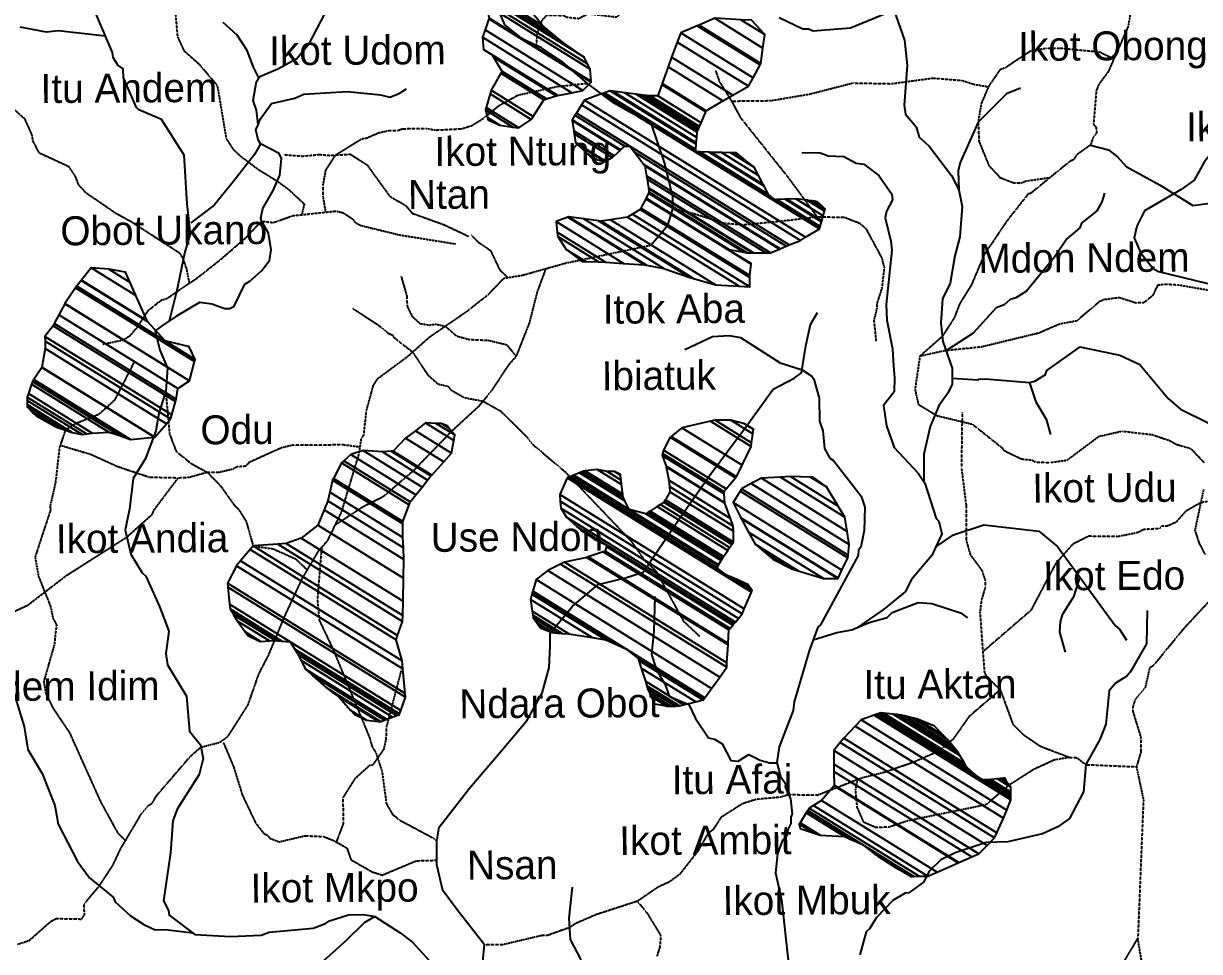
# Model space of a CAD drawing. Header units: metres. Extents: x 321186 to 621985, y 106829 to 204599.
# Drawn here: x 602871 to 611000, y 127558 to 133976 of the extents above; entities that cross this region are included whole.
import ezdxf
from ezdxf.enums import TextEntityAlignment as Align

# ---------------------------------------------------------------- set-up
doc = ezdxf.new("R2010")
doc.units = ezdxf.units.M
doc.header["$MEASUREMENT"] = 0
doc.linetypes.add('DASHED', pattern=[0.75, 0.5, -0.25])
for name, color, linetype in [('11', 7, 'CONTINUOUS'), ('15', 7, 'CONTINUOUS'), ('18', 7, 'CONTINUOUS')]:
    doc.layers.add(name, color=color, linetype=linetype)
doc.styles.get("Standard").update_dxf_attribs({"font": 'txt', "height": 0.2})

msp = doc.modelspace()

# ---------------------------------------------------------------- linework, layer by layer
at = {"layer": '15', "color": 1, "linetype": 'DASHED'}
for points in [[(608309.7, 134715.9), (608085, 134611.7), (608015.3, 134600.4), (607790.5, 134598.3), (607694.1, 134568.4), (607567.3, 134497.4), (607461.5, 134469.9), (607251.9, 134293), (607201, 134206.3), (607051.4, 134099.9), (606970.9, 134019.2), (606773.9, 134042.5), (606707.5, 134009.3), (606626.3, 134017.7), (606602.5, 134030.5), (606484.6, 134031), (606453.6, 133997.5), (606421.2, 133913.9), (606413.7, 133825.3)], [(610551.7, 134167.5), (610533.1, 134115.9), (610506.5, 133956.8), (610369.5, 133644.5), (610303.1, 133554.5), (610286, 133510.9), (610266.6, 133279.4), (610284.5, 133257.6), (610288, 133216.1), (610262.4, 133185.6), (610246.6, 133135.9), (610150.3, 133067.9), (610130.7, 133034.9), (610104.5, 133023.4), (609834.8, 132803.1), (609814.3, 132796), (609669.3, 132612.2), (609511.5, 132378.5), (609423.3, 132169.5), (609342.4, 132039.8), (609304.6, 131941.5), (609221.7, 131812.2), (609066.6, 131674.8)], [(603921.6, 134037.7), (603934.7, 133884.6), (603978.7, 133788.9), (604083.5, 133696), (604209.8, 133547.7), (604271.5, 133181.3), (604318, 133108.6), (604363, 133064.5), (604497.4, 132964.5), (604623.8, 132886.9), (604701.6, 132829.7), (604811.5, 132727.8), (604793.2, 132653.8)], [(610402.4, 133733.1), (610306.2, 133778.6), (610032.4, 133804.5), (609936.8, 133803.2), (609831.8, 133785.4), (609654.8, 133668.3), (609621.4, 133658.3), (609540.4, 133539.4), (609490.9, 133422.4), (609470, 133298.1), (609475.2, 133161.7), (609543, 132995.1), (609621.5, 132910.6), (609714.9, 132874.7), (609764.3, 132872.9), (609799.2, 132886.9), (609967, 132911.1)], [(607653.2, 133652.3), (607681.9, 133572.4), (607764.4, 133439.8), (607826.8, 133324.9), (608155, 132913.2), (608357.3, 132637.6)], [(604960.5, 132671.6), (604942.3, 132778.3), (604940.9, 132853.4), (604960.5, 132961.5), (605028.2, 133067.3), (605207.4, 133178.9), (605244.2, 133185.2), (605324.9, 133220.8), (605391.6, 133235.5), (605458.1, 133237), (605489.2, 133248.9), (605659.2, 133250), (605720.4, 133239.3), (605899.2, 133248.8), (605970.1, 133270.7), (606052.1, 133322.2), (606155, 133407.3), (606287, 133481), (606561.5, 133541.3), (606768.7, 133562.5)], [(607764.4, 133439.8), (608037.8, 133443.1), (608308.1, 133489.1), (608603.3, 133565.2), (608868.7, 133560), (609155.2, 133598.8), (609356.4, 133583), (609442.9, 133555.3), (609540.4, 133539.4)], [(604017.7, 132181.8), (603999.4, 132278.2), (603972.2, 132355.2), (603950.6, 132386.8), (603619.2, 132601.9), (603508, 132663.4), (603306.5, 132801.4), (603251.7, 132859.7), (603229.5, 132919.5), (603185.2, 132984.7), (602980.6, 133079.6), (602935.7, 133165.6), (602930.4, 133204.7), (602880.8, 133314.5), (602705.1, 133472.7)], [(604666.8, 133069.8), (604801.5, 133059.3), (604914.6, 133070.4), (604985.6, 133064.3), (605130.1, 133072.4), (605245, 132999.1), (605402.5, 132780.7), (605511.8, 132718.5), (605556.7, 132664.6), (605779.7, 132584), (605946.2, 132505.3)], [(603419, 131758.6), (603556.4, 131786.9), (603606.7, 131817.2), (603658.6, 131877.2), (603732.6, 131991.4), (603824.5, 132064.3), (603863, 132075.1), (604017.7, 132181.8), (604065.5, 132212.3), (604233.8, 132344.7), (604416.1, 132502.9), (604417.5, 132505.8), (604515.5, 132608.9), (604597.5, 132599.9), (604732.5, 132647.3), (605030.9, 132679.1), (605078, 132668.3), (605147.9, 132622.9), (605161, 132601.9), (605203.7, 132579.1), (605468.3, 132514.7), (605859.4, 132451.8)], [(608766, 131778.2), (608750.9, 131923.7), (608772.2, 132009.6), (608770.1, 132034.6), (608806.5, 132148.2), (608821.8, 132289), (608805.3, 132354.1), (608698.1, 132552.9), (608652.9, 132592.4), (608546, 132634.2), (608357.3, 132637.6), (608098.7, 132606.8), (607841.6, 132582.7), (607707.6, 132594.7), (607502.8, 132660.7), (607358.4, 132694.2)], [(605968.3, 132511.7), (606012.4, 132465.4), (606098.3, 132407.3), (606161.9, 132272.1), (606218.2, 132219.5)], [(602828.3, 127607.8), (602911.2, 127635), (603057.8, 127764.9), (603095.7, 127785.9), (603273.1, 127782.4), (603292.3, 127811.7), (603288.8, 127885.4), (603394.9, 128011.6), (603488.3, 128154.6), (603542.9, 128270.1), (603688.4, 128514.9), (603730.9, 128565.8), (603761.7, 128585.9), (603788.1, 128632.8), (604023.1, 128906.9), (604096.3, 128971.3), (604227.6, 129004.6), (604285.2, 129047.4), (604423.1, 129264.7), (604497.5, 129477.9), (604564.1, 129605.9), (604676.7, 129877.1), (604799, 130139.9), (604910.2, 130327.7), (604973.5, 130400.6), (605068.7, 130596.3), (605189.1, 130995.5), (605206.8, 131109.7), (605223, 131128.5), (605241.4, 131298.9), (605288.7, 131472.2), (605318.1, 131520), (605530.7, 131677.4), (605678.1, 131808.7), (605938.1, 131988), (606082.8, 132101.6), (606191.7, 132215.3), (606320.8, 132235.9), (606613.6, 132318.5), (607207.9, 132443.7)], [(606480.4, 132280.9), (606420.6, 132119.2), (606367.1, 131906.7), (606274.6, 131672.4), (606223.3, 131615.2), (606103.7, 131434), (606014.5, 131325.8), (605828.5, 131154.9), (605568.6, 130886), (605355.8, 130702.3), (605215.8, 130632), (605025.3, 130507)], [(605481, 132226.9), (605521.2, 132087.2), (605521.5, 132023.4), (605555, 131952.7), (605611.4, 131901.1), (605677.2, 131890.7), (605719.3, 131897.1), (605786, 131883.1), (605862.8, 131815.6), (605954.1, 131790.6), (606081.9, 131785.7), (606208.9, 131755.7), (606276.2, 131676.3)], [(611249.8, 132098.6), (610856.7, 132166.2), (610765.3, 132172.4), (610709.9, 132165.7), (610674.7, 132093), (610615.5, 132045.6), (610559.3, 132043), (610444.2, 132080), (610336.6, 132065.4), (610307.5, 132051.9), (610149.8, 131918.7), (610034, 131897.5), (609888.3, 131834.8), (609493.5, 131739.1), (609238.1, 131712.7), (609066.6, 131674.8)], [(605146.8, 132005.4), (605319.1, 131894), (605395, 131831.5), (605419.8, 131822.8), (605430.3, 131805.9), (605560.3, 131703.8), (605664.8, 131546.4), (605735.3, 131483.4), (605806, 131466.7), (605821.8, 131444.8), (605914.9, 131389.6), (606046.5, 131364.6), (606168.3, 131296.4), (606347.3, 131119.4), (606396.7, 131059.4), (606616.1, 130874.5), (607071.3, 130396), (607164.6, 130262.1), (607240.2, 130192.2), (607432.2, 129842.6), (607543.8, 129738.5)], [(603639.1, 131642.7), (603499.3, 131370.9), (603389.9, 131271.7), (603226.6, 131206.4), (603160.4, 131165.1), (603118.9, 131041.7), (603091.2, 130801.6), (603054.2, 130636.8), (603057.3, 130612), (602950.2, 130286.4), (602974.6, 130150.9), (603056.5, 129946.1), (603074.1, 129862.6), (603098.1, 129817.9), (603083.2, 129681.4), (603010.2, 129423.7), (603025.1, 129341.7), (603075.1, 129239.8), (603187.1, 129073.6), (603402.5, 128594.4), (603520.4, 128379.5), (603575.1, 128324.3)], [(609066.6, 131674.8), (609033, 131446.7), (609056.1, 131341.9), (609186.6, 131263.9), (609429.4, 131205.3), (609634.2, 131042.4), (609645.5, 131024.5), (609767.4, 130965.2), (609842.8, 130956.7), (609865.1, 130943.9), (609968, 130940.2), (610084, 130956.5), (610304.5, 131121.1), (610462.1, 131157.2), (610673.5, 131132.8), (610791.1, 131092.9), (610843, 131065.1), (610939.2, 131036.7), (611030.7, 130940.1)], [(603853, 131429.5), (603880.2, 131135.9), (603925.7, 131017), (604028.9, 130933.7), (604141.9, 130871.6), (604233.2, 130777.3), (604324.8, 130648.6), (604356.9, 130616.8), (604410.3, 130530.5), (604458, 130362.8), (604596.3, 130343.2), (604751.6, 130273.7), (604832.3, 130196.2)], [(609359.2, 131288.3), (609353.6, 130904.1), (609386.2, 130646.1), (609386.5, 130403.9), (609414.8, 130302.7), (609494, 130195.9), (609517.9, 130124.8), (609517.6, 130074.9), (609491.7, 129987.3), (609482, 129898.9), (609512.5, 129490.2), (609527.3, 129459.7), (609622.2, 129368.1), (609709.9, 129129.8), (609782.1, 129057.6), (609898.9, 128978.4), (610101.4, 128900.6), (610151, 128898.4), (610214.5, 128850.5), (610563.8, 128835.6)], [(605196.9, 131045.8), (605085.3, 131061.5), (604732.6, 131060), (604652.7, 131041.1), (604429, 130939.8), (604407.7, 130914.7), (604346.7, 130909.2), (604318.3, 130893.7), (604221.1, 130871.3), (604141.9, 130871.6), (604011.7, 130835.5), (603938.8, 130832.3), (603740.4, 130837), (603519.1, 130911.2), (603338.9, 130993.4), (603124.3, 131058)], [(602799.7, 129907.2), (602899.4, 129953.2), (603170.8, 130161.4), (603584.3, 130423.9), (603760.2, 130581.5), (603772.3, 130611.1), (603938.8, 130832.3)], [(611447, 130834.4), (611360.7, 130806.2), (611163.2, 130687.8), (611008.1, 130661.9), (610905.7, 130603.8), (610836.6, 130526.5), (610777.5, 130500.3), (610738.7, 130500.2), (610724.1, 130482.7), (610615.8, 130476.4), (610570.1, 130453.9), (610433.5, 130427.1), (610233.5, 130429.8), (610123.3, 130374.7), (610004.7, 130240.3), (609834.1, 129917.2), (609502, 129630.8)], [(611027.9, 130754.9), (610967.6, 130471.1), (610998.1, 130379.1), (611038.7, 130303.3)], [(604930.5, 130351), (604902, 129990.6), (604915.1, 129848), (605011.4, 129644.6), (605261.6, 129039.2), (605281.1, 128972.2), (605305, 128935.1), (605348.7, 128803.8), (605378.4, 128581.9), (605420.3, 128507.3), (605474.4, 128464.6), (605696.1, 128346.9), (605727, 128320.8)], [(611059.9, 129973.8), (610890, 129790.5), (610679.4, 129533.8), (610654.3, 129518.4), (610624.1, 129382), (610553.4, 129297.1), (610538.2, 129249.3), (610538.7, 129218.8), (610594.6, 129037.3), (610594.8, 128938.6), (610563.8, 128835.6), (610611.8, 128607.6), (610573.1, 127638.8), (610615.7, 127380.7), (610664.3, 127176.4), (610734.9, 127035.8), (610754.9, 127015.9), (610774.7, 126832), (610740.3, 126488.6), (610762.7, 126252), (610804.8, 126095.9), (610906.1, 125941.5), (611006, 125860.9)], [(605480, 129499.4), (605378.5, 129109.7), (605375.7, 129027), (605360.3, 128957), (605283.5, 128847.1), (605260.3, 128842.8), (605160.2, 128751.8), (605078.1, 128620.9), (605080.8, 128442.6), (605034.1, 128319.9)], [(609622.2, 129368.1), (609407.3, 129183.8), (609294.9, 129024.1), (609199.6, 128944.4), (609023, 128866.4), (608817.1, 128795.5), (608664.7, 128757.6), (608358.1, 128638), (608160.2, 128641.6), (608104.1, 128625.4), (607933.9, 128609.4), (607839.1, 128579.3), (607691.6, 128484.6), (607634.4, 128397.4), (607602, 128374.7), (607530.6, 128250.4), (607406.3, 128091.4), (607337.8, 128040.5), (607257.3, 128003.6), (607114.3, 127905.5), (606829.8, 127813), (606686.9, 127751.1), (606643.9, 127723), (606494, 127669.2), (606449.4, 127667.3), (606181.3, 127604.2), (606057.4, 127603.3)], [(604252.5, 129001.8), (604322, 128836.9), (604383.4, 128638.5), (604474.2, 128447.9), (604528.9, 128377.5), (604560.5, 128359.7), (604573.5, 128341.2), (604637.8, 128316.8), (604815.6, 128358.4), (604944.7, 128353.4), (605014.7, 128325.8), (605106.2, 128273.7), (605133.6, 128193.1), (605282.2, 128108), (605350.7, 128086.7), (605585.2, 128185.4), (605726.2, 128189.3)], [(610101.4, 128900.6), (609994.6, 128881.9), (609854.2, 128817.5), (609683.1, 128707.9), (609522.5, 128572.2), (608985.2, 128462.2), (608852.2, 128417.7), (608761.2, 128415.6), (608679.9, 128450.6), (608634.3, 128554.8), (608622.5, 128676.2), (608636, 128746.4)], [(607114.3, 127905.5), (607182, 127822.1), (607275, 127668.6), (607268.8, 127588.6), (607248.3, 127524.9)], [(610571.6, 127649.3), (610377.2, 127320.5)]]:
    msp.add_lwpolyline(points, dxfattribs=at)
at = {"layer": '15', "color": 1, "linetype": 'Continuous'}
for points in [[(607207.9, 132443.7), (607325.6, 132580.7), (607358.4, 132691.2), (607357.9, 132778.7), (607302, 133014.2), (607208.2, 133287.5), (607120.1, 133332.6), (607036.1, 133377.7), (606956.4, 133422.9), (606893.3, 133468.1), (606768.7, 133562.5), (606599, 133709.7), (606451.9, 133807.7), (606321.9, 133867.7), (606197.4, 133967.2), (606159.1, 134062.1)], [(606040.8, 127441.9), (606057.4, 127603.3), (605868.9, 127846), (605770, 127979.2), (605728, 128157.3), (605727, 128320.8), (605742.7, 128417.5), (605953.5, 128686.5), (606180.7, 128955.5), (606351.1, 129157.2), (606456.2, 129343.7), (606504.1, 129522.4), (606511.4, 129671.1), (606510.8, 129760.3), (606664.9, 129947.1), (606843.8, 130096.9), (607031.6, 130142.7), (607153.9, 130180.6), (607405, 130553.8), (607615.6, 130852.5), (607866.9, 131188.6), (608052, 131447.9), (608198.7, 131523.2), (608247.5, 131560.6), (608279, 131746.7), (608310.8, 131895.5), (608359.3, 131977.6)]]:
    msp.add_lwpolyline(points, dxfattribs=at)
at = {"layer": '18', "color": 143, "linetype": 'Continuous'}
for points in [[(603879.2, 131919.5), (603930.8, 132121.9), (603984.9, 132388.1), (604025.4, 132520.7), (604001.9, 132728.6), (603980.5, 133066.6), (603824.2, 133313.1), (603668, 133379.2), (603650.6, 133396.4), (603562.7, 133600.4), (603559.1, 133662), (603523.5, 133689.1), (603491.3, 133741.7), (603485.9, 133775), (603376.5, 134029.9), (603326.6, 134175.9), (603180.7, 134377.2), (603151.9, 134398.9), (602972.2, 134484.8), (602905.4, 134480), (602816.7, 134496.9), (602763.6, 134517.8), (602720.3, 134515.2)], [(603930.7, 131955.1), (604089.6, 132048.2), (604171.4, 132037.5), (604261.6, 132005.3), (604296.2, 132006), (604327, 132021), (604399.7, 132174.5), (604435.3, 132193.2), (604516.6, 132264.9), (604570.4, 132336.3), (604583.4, 132412), (604565.1, 132525.6), (604515.5, 132608.9), (604511.9, 132632.7), (604525.9, 132696.7), (604595.4, 132821.5), (604641.7, 132928.2), (604653, 133043.4), (604637.9, 133077.6), (604507.6, 133145), (604493.1, 133171.1), (604477.5, 133241.5), (604492.9, 133275), (604481.9, 133378.1), (604459.1, 133443.5), (604479.9, 133575), (604504.2, 133609.6), (604628.5, 133662.8), (604758.8, 133734.8), (604848.1, 133840.6), (604975.5, 134087.5)], [(608872.6, 134062.1), (608588.3, 133943.4), (608330.2, 133923.3), (608296.1, 133936.9), (608257, 133937.6), (608094, 134015.8)], [(608886.9, 134071.3), (608960.1, 133860.8), (608978, 133686.8), (608958.9, 133412.5), (608967.6, 133348.2), (609041.8, 133262.5), (609062.7, 133190.8), (609131.5, 133127.5), (609286.3, 132924.4), (609336.6, 132826.6), (609358.5, 132711.3), (609344, 132501.5), (609308, 132369.6), (609275.3, 132181), (609223.2, 132071.4), (609211.3, 131907.1), (609225.7, 131776.4), (609290.9, 131591.5), (609289.1, 131482.2), (609261.1, 131419.9), (609198.5, 131332.9), (609137.2, 131188), (609094.7, 130998.3), (609094.8, 130807.7)], [(604498.3, 133601.3), (604459.2, 133673.4), (604417.3, 133789.9), (604347.1, 133895.3), (604250.9, 133984.3)], [(603436.9, 133889.1), (603109, 133925.7), (603029.5, 133915.6), (602847.1, 133950.7)], [(604492.9, 133275), (604506.8, 133315.2), (604585.5, 133423.4), (604745.5, 133460.7), (604808.6, 133486.9), (605107.8, 133505.4), (605338.9, 133482), (605402.5, 133467.3), (605467.8, 133492.3), (605518.9, 133525.7)], [(609761.5, 133528.1), (609666.7, 133489), (609470.2, 133293.1), (609345.1, 133015.5), (609331.6, 132956.5), (609336.6, 132826.6)], [(611733.5, 132858.8), (611648.3, 132997.4), (611617.8, 133084.6), (611563.8, 133140.8), (611340.6, 133175.8), (611178, 133164.7), (611131.5, 133145.3), (611032.5, 133017.7), (610962.3, 132893.4), (610873.2, 132829.1), (610619.3, 132681.1), (610565.7, 132575.1), (610547.4, 132493.2), (610594.7, 132386.8), (610680, 132282.4), (610717, 132261), (611057, 132179.3)], [(604507.6, 133145), (604466.9, 133070.6), (604320.2, 132880.6), (604187.3, 132719.5), (604026, 132596.7)], [(608250.3, 133083.9), (608377, 133080.9), (608432.5, 133060.3), (608540.9, 133055.9), (608625.7, 133011.2), (608679.3, 133003.3), (608783.8, 132924.2), (608872.5, 132795.3), (608876.4, 132757.3), (608836.2, 132679.3), (608826, 132631.3), (608867, 132471), (608873.6, 132408), (608834.8, 132032.6), (608838, 131924.8), (608877.9, 131727.1)], [(610246.6, 133135.9), (610370.2, 133103.6), (610433.1, 133053.5), (610492.7, 132987.9), (610727.6, 132858.2), (610954.1, 132717.5), (611141.1, 132742.7), (611315.8, 132715.1), (611448.4, 132623.9), (611505.9, 132613.6), (611627.7, 132645.1), (611780, 132663.2)], [(610343.2, 132803.9), (610325.6, 132742.5), (610290.9, 132681.7), (610184.1, 132595), (610171.5, 132564.1), (610082.3, 132486.4), (609996.3, 132361.3), (609802.9, 132125.3), (609730.3, 132077.9), (609690.3, 132067.9), (609649.4, 132030), (609593, 132010.7), (609435.9, 131835.7), (609251.7, 131714.1)], [(603930.7, 131955.1), (603832.4, 131887.2), (603779.8, 131851.6), (603812.4, 131717.2), (603866, 131592.5), (603855, 131435.9), (603805.2, 131278.5), (603784.7, 131160.1), (603712.9, 130966.7), (603627.9, 130828.5), (603604.1, 130617.3), (603572.1, 130475.3), (603612.1, 130306.4), (603690.6, 130176.3), (603716.3, 130153), (603811.2, 129944.7), (603874.1, 129772.8), (603853.5, 129620), (603866.1, 129539.7), (603997.2, 129325), (604018.5, 129081.1), (604093.3, 128986.8), (604111.6, 128892.9), (604084.9, 128782.9), (603932, 128542.3), (603903.3, 128462), (603886.2, 128241.1), (603839, 127907.5), (603872, 127840.8), (603876.8, 127810.3), (604055.7, 127674.8), (604300.6, 127661.4), (604513.1, 127670), (604567.6, 127692.4), (604873, 127720), (604957.3, 127751.3), (604985.3, 127770.5), (605117.2, 127811.4), (605220.9, 127813), (605297.9, 127799.4), (605473.3, 127687.9), (605558.3, 127622.7), (605698, 127469.8)], [(607441.2, 131722.8), (607633.7, 131811.6), (607748.7, 131819.3), (607825.8, 131803.6), (608100.2, 131628.5), (608252.7, 131581.1), (608318.8, 131538), (608334.6, 131517.3), (608371.5, 131385.4), (608372.9, 131226.5), (608394.8, 131158.1), (608407.7, 131036.8), (608443.2, 130970.5), (608469.5, 130953.6), (608660, 130706.2), (608686, 130630.2), (608682.2, 130470.3), (608658.7, 130353.8), (608642.4, 130333.4), (608640.2, 130296.3), (608379.6, 129817.7), (608362.2, 129801.9), (608301.3, 129638), (608198.9, 129283.7), (608190.4, 129225), (608094.6, 128974.6), (608076.9, 128865.6), (608104.3, 128769), (608137.4, 128721), (608136.6, 128698), (608171.6, 128614.2), (608184, 128509.2), (608174.6, 128487.4), (608175.6, 128443.3), (608155.1, 128402.3), (608145.1, 128354), (608116.3, 128328.8), (608081.8, 128233), (608069.4, 128101.5), (608109.2, 127915.7), (608158, 127476.8)], [(608877.9, 131727.1), (608883.6, 131609.3), (608891.1, 131526), (608888.2, 131429.9), (608814.8, 131333.2), (608837, 131193.4), (608888.2, 131043.4), (609054.3, 130867.1), (609101.3, 130798.2), (609179.5, 130551.9), (609197.5, 130533.6), (609217.5, 130446.1), (609148.6, 130296.6), (609008.1, 130129.8), (608964.1, 130045.1), (608815.1, 129922.7), (608636.2, 129800)], [(610172.7, 131740.6), (609942.6, 131576.6), (609929.7, 131543.2), (609858.6, 131500.5), (609824, 131491.1), (609520.8, 131517.3), (609471.6, 131514.8), (609467.3, 131510.5), (609289.8, 131521.6)], [(610172.7, 131740.6), (610448.4, 131682.6), (610586.7, 131617.5), (610782.2, 131383.5), (610867.7, 131309), (611058.8, 131213.4)], [(609824, 131491.1), (609867.9, 131359.8), (609939.8, 131240.3), (609968.7, 131134.8)], [(609176.3, 130356.7), (609298.5, 130440.9), (609509.8, 130508.4), (609889.6, 130465.2), (610017.5, 130359.7), (610416.8, 129811.6), (610445.9, 129787.5), (610494.5, 129710.6)], [(610171.6, 130148.2), (610129, 130010.8), (610051.3, 129886.4), (610035.5, 129838.5), (610031.3, 129767.6), (610071.3, 129627.8)], [(607234, 130013.4), (607228.4, 129773.1), (607210.5, 129612), (607246.3, 129506.8), (607307.3, 129398.4), (607333.3, 129324.5), (607469.3, 129265.2), (607514.9, 129169.8), (607605.6, 129036.6), (607647.3, 129026.8), (607699.5, 128995.2), (607759.4, 128878.1), (607809.6, 128873.7), (607883.3, 128921.5), (607962.4, 128880.7), (608028.3, 128863.7), (608077.7, 128862.9)], [(608329.7, 129714.4), (608491.7, 129763.4), (608596.2, 129783.2), (608716, 129833.5), (608840.4, 129867.4), (608875.2, 129903.7), (609056, 129971.8), (609148.8, 129965.4), (609348, 129899.2), (609397, 129865.2)], [(610637.7, 129915.5), (610633.7, 129685.9), (610520.3, 129489), (610496.3, 129463.2), (610420.1, 129413.9), (610374.9, 129361.4), (610353, 129130.6), (610311.5, 129024.5), (610214.5, 128850.5), (610196.8, 128663.2), (610102.2, 128477.3), (610019.8, 128419.6), (609914.3, 128372.8), (609674, 128317.3), (609524.8, 128310.7), (609311.7, 128239.9), (609212.3, 128193.1), (609132.5, 128117), (609092.7, 128036.9), (608989.6, 127963.5), (608964, 127960.9), (608878.9, 127910.3), (608767.1, 127792.7), (608718.8, 127714.6), (608695.8, 127693.7), (608652.3, 127534.4)], [(602813.2, 129316.5), (602875.3, 129114.9), (602899.9, 128955.6), (603000.1, 128790.2), (603086.3, 128567.6), (603111.1, 128439.4), (603244.7, 128179.4), (603326.7, 128068.3), (603489.1, 127933.3), (603504.3, 127901.4), (603610.1, 127804.7), (603702.2, 127744.2), (603779.8, 127707.4), (603851.3, 127709), (604039.2, 127687.3)], [(606663, 128003.4), (606639.8, 127787.6), (606649.1, 127640.2), (606718, 127509.5), (606751.4, 127393.2), (606768.2, 127255), (606804, 127213.7), (606890.5, 127152.8), (606951.3, 127079.1), (606967.6, 126879.3), (607034.2, 126685.6), (607142.2, 126479.5), (607177.1, 126441.8), (607204.3, 126319.9), (607184, 126278), (607177, 126127.3)], [(605297.9, 127799.4), (605224.5, 127757.2), (605096.4, 127628.5), (604919, 127470.3)]]:
    msp.add_lwpolyline(points, dxfattribs=at)

# ---------------------------------------------------------------- texts
at = {"layer": '11', "color": 7, "linetype": 'Continuous'}
for s, height, rotation, p in [('Ikot Udom', 200.34, 0.36298, (605178.6, 133795.5)), ('Ikot Obong Obio Eno', 200.347, 0.36298, (610997.2, 133800.9)), ('Itu Andem', 200.33, 0.36282, (603598.8, 133534)), ('Ikot Edok', 200.35, 0.36265, (611465.2, 133269.4)), ('Ikot Ntung', 200.34, 0.36252, (606322, 133069.3)), ('Ntan', 200.34, 0.36235, (605811.1, 132793.6)), ('Obot Ukano', 200.33, 0.3622, (603840, 132550.6)), ('Mdon Ndem', 200.35, 0.36207, (610201, 132360.3)), ('Itok Aba', 200.34, 0.36186, (607366, 132007.1)), ('Ibiatuk', 200.34, 0.36157, (607261.7, 131546.1)), ('Odu', 200.33, 0.36133, (604346.6, 131170.9)), ('Ikot Udu', 200.35, 0.36108, (610342.6, 130769.7)), ('Ikot Andia', 200.33, 0.36086, (603690, 130420.5)), ('Use Ndon', 200.34, 0.36086, (606281.2, 130429.8)), ('Ikot Edo', 200.35, 0.36069, (610409.2, 130162.4)), ('Edem Idim', 200.33, 0.36022, (603170.7, 129397.8)), ('Itu Aktan', 200.34, 0.36022, (609205.7, 129410.9)), ('Ndara Obot', 200.34, 0.36014, (606575.6, 129279.1)), ('Itu Afai', 200.34, 0.35981, (607768.3, 128752.2)), ('Ikot Ambit', 200.34, 0.35954, (607584.3, 128331.9)), ('Nsan', 200.34, 0.35944, (606248.8, 128155.9)), ('Ikot Mkpo', 200.34, 0.35932, (605021, 127975.1)), ('Ikot Mbuk', 200.34, 0.35928, (608283.7, 127917.2))]:
    msp.add_text(s, height=height, rotation=rotation, dxfattribs=at).set_placement(p, align=Align.MIDDLE)

# ---------------------------------------------------------------- meshes
at = {"layer": '11', "color": 253, "linetype": 'Continuous'}
mesh = msp.add_polyface(dxfattribs=at)
corners = [(606081.2, 133310.2), (606162.1, 133274), (606076.9, 133326.9), (606254, 133260.1), (606063.5, 133378.2), (606294.7, 133253.9), (606068.2, 133394.4), (606380.8, 133312.1), (606095.5, 133488.9), (606394.5, 133333.9), (606103, 133514.6), (606466.3, 133448.8), (606169.6, 133632.8), (606485.6, 133454.8), (606177, 133646.1), (606552.6, 133475.6), (606119.9, 133743.9), (606561.7, 133477.4), (606113, 133755.7), (606564.2, 133477.9), (606049.3, 133797.2), (606661, 133497.8), (606043, 133881), (606736.7, 133513.4), (606060.8, 133932.5), (606794, 133571.4), (606087.3, 134009.5), (606793.7, 133574.9), (606088.3, 134012.2), (606787.6, 133660.4), (606065.7, 134108), (606769.8, 133696.9), (606058.7, 134137.8), (606746.8, 133744), (606020, 134194.6), (606596.3, 133847.8), (606007.5, 134212.9), (606542.8, 133891.9), (605994.7, 134231.7), (606457.3, 133962.2), (605991.6, 134251), (606335.4, 134113.3), (605977.8, 134335), (606314, 134165.4), (605970.7, 134378.2), (606256.3, 134305.5), (605970.1, 134483), (606230.1, 134369.4), (605993.8, 134515.8), (606214.5, 134422.9), (606015.8, 134546.1), (606027.1, 134582.9), (606199, 134476.3), (606027.1, 134582.9), (606088.2, 134590.2), (606182.9, 134531.5), (606119.2, 134593.9)]
mesh.append_faces([[corners[k] for k in face] for face in [(0, 0, 1, 2), (2, 1, 3, 4), (4, 3, 5, 6), (6, 5, 7, 8), (8, 7, 9, 10), (10, 9, 11, 12), (12, 11, 13, 14), (14, 13, 15, 16), (16, 15, 17, 18), (18, 17, 19, 20), (20, 19, 21, 22), (22, 21, 23, 24), (24, 23, 25, 26), (26, 25, 27, 28), (28, 27, 29, 30), (30, 29, 31, 32), (32, 31, 33, 34), (34, 33, 35, 36), (36, 35, 37, 38), (38, 37, 39, 40), (40, 39, 41, 42), (42, 41, 43, 44), (44, 43, 45, 46), (46, 45, 47, 48), (48, 47, 49, 50), (50, 49, 52, 53), (51, 52, 55, 54), (54, 55, 56, 56)]], dxfattribs={"vtx0": -1, "vtx2": -1, "color": 253})
mesh = msp.add_polyface(dxfattribs=at)
corners = [(606731.9, 132330.3), (606757, 132329.6), (606621.9, 132413.4), (606845.6, 132327.3), (606563.7, 132502.1), (606893.2, 132326.1), (606560.1, 132532.6), (607018.7, 132317.1), (606551.5, 132606.8), (607164.1, 132306.8), (606632.1, 132636.7), (606637.7, 132638.8), (607177.2, 132304.3), (606637.7, 132638.8), (606743.2, 132624.7), (607296.8, 132281.5), (606844.4, 132611.2), (607475.8, 132219.7), (606862.6, 132608.8), (607502.4, 132212.1), (606928.7, 132618.6), (607654.7, 132168.5), (607046.8, 132636.1), (607816.8, 132158.7), (607080.4, 132656.8), (607891, 132154.2), (607132.9, 132689.1), (607890.6, 132219.3), (607138.2, 132699.3), (607890.5, 132232.8), (607171.6, 132763.8), (607733.8, 132415.2), (607900.8, 132311.6), (607173.7, 132767.9), (607746.4, 132412.9), (607901.5, 132316.7), (607191.4, 132802), (606802.2, 133043.2), (607849.2, 132394.1), (607195.3, 132809.6), (606828.4, 133037), (606771.1, 133072.6), (607872.2, 132389.9), (607195.5, 132810), (606829.7, 133036.7), (606769.5, 133074), (607873, 132389.9), (607191.4, 132835.2), (606888.8, 133022.8), (606699.2, 133140.3), (607909.3, 132390.1), (607190.6, 132839.8), (606892.5, 133024.7), (606686.3, 133152.5), (607915.9, 132390.1), (607180.7, 132900.4), (606940.5, 133049.3), (606677.1, 133212.6), (608002.8, 132390.7), (607177.2, 132921.8), (606953, 133060.8), (606673.9, 133233.9), (608033.5, 132390.9), (607165.5, 132993.1), (606994.6, 133099.1), (606663, 133304.7), (608095.6, 132416.4), (607159.1, 133001.5), (606997.4, 133101.7), (606662.3, 133309.5), (608099.9, 132418.2), (607093, 133087.2), (607026.4, 133128.5), (606682.4, 133341.7), (608143.2, 132436), (607061, 133128.7), (606692.2, 133357.3), (608164.2, 132444.7), (606727.6, 133414), (608240.4, 132476), (606747.8, 133446.3), (608277.1, 132498.1), (606866.8, 133489), (608372.4, 132555.4), (606870.3, 133490.2), (607516.4, 133089.6), (608373.3, 132558.4), (606879.3, 133493.5), (607517, 133098.1), (607531.6, 133089), (608065.8, 132757.8), (608375.4, 132565.8), (606887.1, 133496.3), (607517.6, 133105.4), (607544.9, 133088.5), (608019.5, 132794.2), (608077.4, 132758.3), (608377.3, 132572.3), (606926, 133510.3), (607520.4, 133141.7), (607610.8, 133085.7), (607989.6, 132850.8), (608134.9, 132760.8), (608386.7, 132604.7), (606943.7, 133508), (607521.1, 133150.1), (607625.9, 133085.1), (607982.8, 132863.8), (608148, 132761.3), (608388.8, 132612.1), (607026.6, 133497.6), (607524.1, 133189.1), (607694.5, 133083.5), (607950.7, 132924.6), (608209.8, 132764), (608398.8, 132646.8), (607104.8, 133487.7), (607527, 133225.9), (607759.3, 133081.9), (607920.4, 132982), (608289.2, 132753.4), (608408.3, 132679.5), (607105, 133487.7), (607527.1, 133226), (607759.5, 133081.9), (607920.3, 132982.2), (608289.4, 132753.3), (608408.3, 132679.6), (607134.4, 133484), (607531.9, 133237.5), (607783.8, 133081.3), (607844.9, 133043.4), (608319.2, 132749.4), (608411.9, 132691.9), (607152.4, 133481.7), (607534.9, 133244.5), (607798.7, 133081), (608337.5, 132746.9), (608388.4, 132715.4), (607174.3, 133478.9), (607538.6, 133253.1), (608359.7, 132744), (607202.8, 133475.3), (607543.3, 133264.2), (607254.7, 133475.7), (607554.2, 133290), (607283, 133554.4), (607586.6, 133366.2), (607285.5, 133561.5), (607589.5, 133373), (607326.6, 133676), (607704.3, 133441.8), (607350.9, 133743.5), (607773.9, 133481.2), (607389.6, 133847.9), (607882.2, 133542.5), (607413.2, 133911.5), (607913.9, 133601.1), (607528.1, 133959.4), (607962.2, 133690.2), (607540.7, 133964.9), (607967.6, 133700.2), (607648.8, 134012.5), (607982.2, 133805.8), (607829, 134002.5), (607995.2, 133899.5), (607902.4, 133998.4)]
mesh.append_faces([[corners[k] for k in face] for face in [(0, 0, 1, 2), (2, 1, 3, 4), (4, 3, 5, 6), (6, 5, 7, 8), (8, 7, 9, 10), (10, 9, 12, 13), (11, 12, 15, 14), (14, 15, 17, 16), (16, 17, 19, 18), (18, 19, 21, 20), (20, 21, 23, 22), (22, 23, 25, 24), (24, 25, 27, 26), (26, 27, 29, 28), (28, 29, 32, 30), (30, 31, 34, 33), (31, 32, 35, 35), (33, 34, 38, 36), (37, 37, 40, 41), (36, 38, 42, 39), (41, 40, 44, 45), (39, 42, 46, 43), (45, 44, 48, 49), (43, 46, 50, 47), (49, 48, 52, 53), (47, 50, 54, 51), (53, 52, 56, 57), (51, 54, 58, 55), (57, 56, 60, 61), (55, 58, 62, 59), (61, 60, 64, 65), (59, 62, 66, 63), (65, 64, 68, 69), (63, 66, 70, 67), (69, 68, 72, 73), (67, 70, 74, 71), (73, 72, 75, 76), (71, 74, 77, 75), (76, 77, 79, 78), (78, 79, 81, 80), (80, 81, 83, 82), (82, 83, 86, 84), (84, 85, 88, 87), (85, 86, 91, 89), (87, 88, 93, 92), (89, 90, 95, 94), (90, 91, 97, 96), (92, 93, 99, 98), (94, 95, 101, 100), (96, 97, 103, 102), (98, 99, 105, 104), (100, 101, 107, 106), (102, 103, 109, 108), (104, 105, 111, 110), (106, 107, 113, 112), (108, 109, 115, 114), (110, 111, 117, 116), (112, 113, 119, 118), (114, 115, 121, 120), (116, 117, 123, 122), (118, 119, 125, 124), (120, 121, 127, 126), (122, 123, 129, 128), (124, 125, 131, 130), (126, 127, 133, 132), (128, 129, 135, 134), (130, 131, 136, 136), (132, 133, 138, 137), (134, 135, 140, 139), (137, 138, 141, 141), (139, 140, 143, 142), (142, 143, 145, 144), (144, 145, 147, 146), (146, 147, 149, 148), (148, 149, 151, 150), (150, 151, 153, 152), (152, 153, 155, 154), (154, 155, 157, 156), (156, 157, 159, 158), (158, 159, 161, 160), (160, 161, 163, 162), (162, 163, 165, 164), (164, 165, 166, 166)]], dxfattribs={"vtx0": -1, "vtx2": -1, "color": 253})
mesh = msp.add_polyface(dxfattribs=at)
corners = [(602958.9, 131262), (603097.7, 131184.3), (602935.8, 131284.7), (603147.7, 131167.9), (602895.2, 131324.4), (603207.4, 131148.3), (602895.1, 131341.9), (603276.6, 131133), (602894.9, 131369.7), (603305.9, 131137.6), (602894.8, 131392.5), (603345.7, 131143.9), (602903.9, 131417.9), (603460.9, 131149.9), (602926.6, 131481.2), (603530.1, 131129.4), (602933.2, 131499.5), (603547.2, 131122.8), (602934.4, 131502.8), (603611, 131098.5), (602941.5, 131513.5), (603775.4, 131115), (602997.2, 131597.5), (603778, 131115.2), (602997.4, 131599.2), (603858.2, 131208.6), (603019.4, 131728.6), (603886.6, 131241.6), (603019.1, 131779.5), (603894.7, 131269.4), (603018.8, 131812.4), (603921.4, 131362), (603076, 131886.1), (603926.1, 131378.1), (603083.5, 131900.5), (603937.1, 131451.5), (603115.2, 131961.1), (604017.3, 131504.3), (603155.7, 132038.6), (604017.5, 131504.4), (603155.8, 132038.7), (604053.4, 131638.4), (603229.9, 132149), (604056.9, 131651.3), (603237.9, 132159.1), (604056.5, 131652.1), (603238.2, 132159.5), (603848.7, 131781), (604017.9, 131735.9), (603270, 132199.6), (603726.8, 131916.4), (604008, 131742.1), (604016, 131740.1), (603271.6, 132201.7), (603725, 131920.6), (604016, 131740.1), (603338.5, 132285.9), (603647.1, 132094.6), (603459.5, 132276.2), (603606.6, 132185), (603574.9, 132256)]
mesh.append_faces([[corners[k] for k in face] for face in [(0, 0, 1, 2), (2, 1, 3, 4), (4, 3, 5, 6), (6, 5, 7, 8), (8, 7, 9, 10), (10, 9, 11, 12), (12, 11, 13, 14), (14, 13, 15, 16), (16, 15, 17, 18), (18, 17, 19, 20), (20, 19, 21, 22), (22, 21, 23, 24), (24, 23, 25, 26), (26, 25, 27, 28), (28, 27, 29, 30), (30, 29, 31, 32), (32, 31, 33, 34), (34, 33, 35, 36), (36, 35, 37, 38), (38, 37, 39, 40), (40, 39, 41, 42), (42, 41, 43, 44), (44, 43, 45, 46), (46, 47, 50, 49), (47, 45, 48, 51), (49, 50, 54, 53), (51, 48, 55, 52), (53, 54, 57, 56), (56, 57, 59, 58), (58, 59, 60, 60)]], dxfattribs={"vtx0": -1, "vtx2": -1, "color": 253})
mesh = msp.add_polyface(dxfattribs=at)
corners = [(605155.4, 129198.9), (605242.1, 129157.5), (605132, 129225.8), (605325.4, 129148.6), (605051, 129318.7), (605334.3, 129147.6), (605004, 129352.5), (605338.3, 129149.1), (604964.2, 129381.1), (605364.9, 129158.7), (604870.2, 129465.4), (604420.3, 129744.4), (605377.5, 129163.3), (604825.7, 129505.4), (604507, 129703), (604404.9, 129766.3), (605379.3, 129163.9), (604819.3, 129511.1), (604509.6, 129703.1), (604402.7, 129769.5), (605421.7, 129179.3), (604788.4, 129572), (604571.2, 129706.6), (604350.6, 129843.5), (605448.9, 129189.2), (604768.6, 129610.9), (604610.7, 129708.9), (604323.2, 129887.1), (605459.4, 129193), (604761, 129626), (604630.3, 129707), (604312.6, 129904), (605466.6, 129195.6), (604753.5, 129637.7), (604643.8, 129705.7), (604305.3, 129915.6), (605468.7, 129201.2), (604746.2, 129649.2), (604657, 129704.5), (604298.2, 129926.9), (605477.9, 129225.7), (604714.4, 129699.1), (604294.8, 129959.2), (605511.9, 129316.4), (604282.5, 130078.6), (605509.3, 129342.6), (604279.8, 130105), (605492.7, 129512.7), (604342.4, 130225.8), (605487.3, 129567.7), (604371, 130259.8), (605446, 129714.1), (604438, 130339.1), (605456.6, 129743.7), (604458, 130362.8), (605491.3, 129840.2), (604627.8, 130375.5), (605492.1, 129880.8), (604687.1, 130379.9), (605494.2, 129981), (604790.6, 130417.3), (605497.5, 130139.8), (604905.2, 130507), (605500.1, 130269.8), (604947.8, 130612.2), (605496.5, 130350.7), (604973.3, 130675.1), (605493.4, 130421.7), (604987.6, 130735.3), (605492.8, 130515.5), (605007, 130816.8), (605492.7, 130531.7), (605013.3, 130828.9), (605536.3, 130648.3), (605069.6, 130937.7), (605543.7, 130668.2), (605085.5, 130952.3), (605582.5, 130716.8), (605132.6, 130995.7), (605625.3, 130770.4), (605218.8, 131022.4), (605664, 130819), (605351.4, 131012.8), (605686.6, 130847.2), (605412.2, 131017.4), (605692.3, 130853.5), (605426.3, 131018.5), (605775.1, 130945), (605512.1, 131108.1), (605829.6, 131005.3), (605579.9, 131160.1), (605845.1, 131092.6), (605649.7, 131213.7), (605851.9, 131131.2), (605723.7, 131210.7), (605816.3, 131173.8), (605759.2, 131209.2), (605799.7, 131193.7), (605799.7, 131193.7)]
mesh.append_faces([[corners[k] for k in face] for face in [(0, 0, 1, 2), (2, 1, 3, 4), (4, 3, 5, 6), (6, 5, 7, 8), (8, 7, 9, 10), (11, 11, 14, 15), (10, 9, 12, 13), (15, 14, 18, 19), (13, 12, 16, 17), (19, 18, 22, 23), (17, 16, 20, 21), (23, 22, 26, 27), (21, 20, 24, 25), (27, 26, 30, 31), (25, 24, 28, 29), (31, 30, 34, 35), (29, 28, 32, 33), (35, 34, 38, 39), (33, 32, 36, 37), (39, 38, 41, 42), (37, 36, 40, 41), (42, 40, 43, 44), (44, 43, 45, 46), (46, 45, 47, 48), (48, 47, 49, 50), (50, 49, 51, 52), (52, 51, 53, 54), (54, 53, 55, 56), (56, 55, 57, 58), (58, 57, 59, 60), (60, 59, 61, 62), (62, 61, 63, 64), (64, 63, 65, 66), (66, 65, 67, 68), (68, 67, 69, 70), (70, 69, 71, 72), (72, 71, 73, 74), (74, 73, 75, 76), (76, 75, 77, 78), (78, 77, 79, 80), (80, 79, 81, 82), (82, 81, 83, 84), (84, 83, 85, 86), (86, 85, 87, 88), (88, 87, 89, 90), (90, 89, 91, 92), (92, 91, 93, 94), (94, 93, 95, 96), (96, 95, 98, 97)]], dxfattribs={"vtx0": -1, "vtx2": -1, "color": 253})
mesh = msp.add_polyface(dxfattribs=at)
corners = [(607231.8, 129270.7), (606444.9, 129794.9), (607209.3, 129321), (607313.5, 129256.3), (606442.2, 129798.7), (606453.9, 129791.4), (607207.9, 129323.9), (607318.3, 129255.5), (606420.2, 129829.4), (606525.8, 129763.9), (607197.4, 129347.5), (607345.5, 129255.7), (606394.4, 129865.3), (606563, 129760.8), (607185, 129375.2), (607377.4, 129255.9), (606392.6, 129867.9), (606565.7, 129760.6), (607184.5, 129376.9), (607379.7, 129255.9), (606390.1, 129885.1), (606595, 129758.1), (607178.5, 129396.3), (607404.7, 129256), (606386.2, 129912.2), (606641.1, 129754.2), (607169, 129426.8), (607432.8, 129263.3), (606374.5, 129993.5), (606801.7, 129728.7), (607140.7, 129518.5), (607517.2, 129285), (606385.1, 130029.9), (606894.8, 129713.9), (607124.2, 129571.6), (607566.2, 129297.6), (606386.2, 130033.9), (606921.9, 129701.7), (607122.4, 129577.4), (607571.5, 129299), (606387.6, 130038.6), (606954.2, 129687.3), (607120.3, 129584.3), (607574.2, 129302.9), (606390.9, 130050.2), (607033.5, 129651.9), (607581, 129312.4), (606414, 130129.9), (607627.2, 129377.8), (606494.3, 130193.3), (607682.8, 129456.4), (606582, 130237.9), (607731.4, 129525.3), (606609.1, 130251.7), (607733.3, 129554.7), (606764.5, 130284.1), (607741.3, 129678.4), (606774.6, 130287.5), (607741.9, 129687.8), (606876.4, 130321.9), (607747.1, 129782.1), (606891, 130326.8), (607754.7, 129791.3), (606815.5, 130410.1), (606899.4, 130358.2), (607774.7, 129815.5), (606723, 130472.4), (606849.8, 130393.8), (606900.5, 130362.4), (607777.3, 129818.7), (606696, 130496.6), (606902.2, 130368.8), (607781.4, 129823.6), (606624.5, 130560.9), (607792.3, 129836.8), (606583.7, 130623.5), (607812.7, 129861.5), (606580.4, 130672.7), (607838.6, 129892.7), (606577.4, 130717.7), (607852.9, 129926.9), (606628.5, 130833.3), (607901.8, 130043.9), (606638.9, 130837.7), (607905.4, 130052.4), (607733.2, 130159.2), (606642.7, 130839.2), (607906.7, 130055.5), (607753.5, 130150.5), (607702.8, 130181.9), (606647.5, 130841.2), (607900.5, 130064.3), (607779.7, 130139.3), (607663.7, 130211.2), (606665.5, 130848.7), (607877.6, 130097.3), (607671.7, 130224.9), (607056.2, 130616), (606674.7, 130852.5), (607675.7, 130231.9), (607171.6, 130585.3), (607027.5, 130674.6), (606714.1, 130869), (607693.1, 130262), (607185.5, 130594), (607015.4, 130699.5), (606730.8, 130875.9), (607700.5, 130274.8), (607196, 130600.6), (607013.7, 130713.6), (606743.4, 130881.2), (607706, 130284.4), (607202.2, 130604.5), (607012.8, 130721.9), (606753.8, 130882.4), (607709.3, 130290), (607250.6, 130634.9), (607005.2, 130787.1), (606835.5, 130892.2), (607738.4, 130332.5), (607272.7, 130648.8), (607001.7, 130816.9), (606904.8, 130877), (607751.7, 130351.9), (607297.9, 130664.6), (606997.8, 130850.7), (606954.9, 130877.3), (607766.8, 130373.9), (607298.3, 130665.4), (606997.6, 130851.9), (606956.6, 130877.3), (607767.3, 130374.7), (607300.1, 130668.7), (606997.1, 130856.6), (607769.4, 130377.7), (607307.2, 130681.8), (607777.8, 130390), (607337.7, 130738.2), (607777.3, 130465.7), (607334.9, 130774.2), (607777.1, 130500), (607331.5, 130816.8), (607758.2, 130552.2), (607313.6, 130911), (607719.5, 130659.4), (607312.6, 130913.7), (607718.5, 130662.1), (607284.3, 130989.4), (607713.6, 130723.2), (607288.6, 131003.3), (607712.2, 130740.6), (607295.6, 131026.1), (607727.5, 130758.4), (607341.1, 131115.5), (607793.3, 130835.1), (607347.2, 131120.2), (607798, 130840.7), (607421.4, 131178.8), (607837.2, 130921.1), (607619.3, 131225.2), (607900.4, 131050.9), (607651.5, 131232.7), (607903.9, 131076.2), (607761, 131233.4), (607912.5, 131139.4), (607853.3, 131207.8), (607916.5, 131168.6), (607853.3, 131207.8), (607916.9, 131171.5)]
mesh.append_faces([[corners[k] for k in face] for face in [(0, 0, 3, 2), (1, 1, 5, 4), (2, 3, 7, 6), (4, 5, 9, 8), (6, 7, 11, 10), (8, 9, 13, 12), (10, 11, 15, 14), (12, 13, 17, 16), (14, 15, 19, 18), (16, 17, 21, 20), (18, 19, 23, 22), (20, 21, 25, 24), (22, 23, 27, 26), (24, 25, 29, 28), (26, 27, 31, 30), (28, 29, 33, 32), (30, 31, 35, 34), (32, 33, 37, 36), (34, 35, 39, 38), (36, 37, 41, 40), (38, 39, 43, 42), (40, 41, 45, 44), (42, 43, 46, 45), (44, 46, 48, 47), (47, 48, 50, 49), (49, 50, 52, 51), (51, 52, 54, 53), (53, 54, 56, 55), (55, 56, 58, 57), (57, 58, 60, 59), (59, 60, 62, 61), (61, 62, 65, 64), (63, 63, 67, 66), (64, 65, 69, 68), (66, 67, 71, 70), (68, 69, 72, 71), (70, 72, 74, 73), (73, 74, 76, 75), (75, 76, 78, 77), (77, 78, 80, 79), (79, 80, 82, 81), (81, 82, 84, 83), (83, 85, 89, 86), (85, 84, 87, 88), (86, 89, 93, 90), (88, 87, 91, 92), (90, 93, 96, 94), (92, 91, 95, 95), (94, 96, 99, 98), (98, 97, 101, 102), (97, 99, 103, 100), (102, 101, 105, 106), (100, 103, 107, 104), (106, 105, 109, 110), (104, 107, 111, 108), (110, 109, 113, 114), (108, 111, 115, 112), (114, 113, 117, 118), (112, 115, 119, 116), (118, 117, 121, 122), (116, 119, 123, 120), (122, 121, 125, 126), (120, 123, 127, 124), (126, 125, 129, 130), (124, 127, 131, 128), (130, 129, 133, 133), (128, 131, 134, 132), (132, 134, 136, 135), (135, 136, 138, 137), (137, 138, 140, 139), (139, 140, 142, 141), (141, 142, 144, 143), (143, 144, 146, 145), (145, 146, 148, 147), (147, 148, 150, 149), (149, 150, 152, 151), (151, 152, 154, 153), (153, 154, 156, 155), (155, 156, 158, 157), (157, 158, 160, 159), (159, 160, 162, 161), (161, 162, 164, 163), (163, 164, 166, 165), (167, 166, 168, 168)]], dxfattribs={"vtx0": -1, "vtx2": -1, "color": 253})
mesh = msp.add_polyface(dxfattribs=at)
corners = [(608049.3, 130271.2), (608182.3, 130203.9), (607984.9, 130326.3), (608224.8, 130191), (607927.7, 130375.2), (608401.6, 130137.2), (607882.1, 130459.3), (608499.6, 130137.8), (607832, 130551.8), (608501.1, 130141), (607828.6, 130558), (608527.7, 130196.4), (607776.1, 130662.4), (608567.8, 130279.7), (607823.5, 130741.2), (608570.2, 130300.1), (607833.1, 130757.1), (608578.8, 130374.1), (607901.6, 130794), (608564.6, 130463.2), (607970.9, 130831.3), (608548.8, 130562.5), (608102.8, 130839), (608502, 130638.8), (608172.5, 130843), (608420.7, 130771.3), (608311, 130839.3), (608420.7, 130771.3), (608328.1, 130838.8)]
mesh.append_faces([[corners[k] for k in face] for face in [(0, 0, 1, 2), (2, 1, 3, 4), (4, 3, 5, 6), (6, 5, 7, 8), (8, 7, 9, 10), (10, 9, 11, 12), (12, 11, 13, 14), (14, 13, 15, 16), (16, 15, 17, 18), (18, 17, 19, 20), (20, 19, 21, 22), (22, 21, 23, 24), (24, 23, 25, 26), (26, 27, 28, 28)]], dxfattribs={"vtx0": -1, "vtx2": -1, "color": 253})
mesh = msp.add_polyface(dxfattribs=at)
corners = [(608239.2, 128408.1), (608233.2, 128439.5), (608336, 128375.8), (608238.5, 128448.1), (608377.7, 128361.8), (608280.7, 128516.2), (608544.9, 128352.4), (608283.5, 128520.6), (608576.5, 128339), (608897.7, 128139.8), (608284.6, 128522.4), (608589.3, 128333.5), (608776.2, 128217.7), (608944, 128113.6), (608286.1, 128524.9), (608607, 128326), (608750.9, 128236.7), (609007.5, 128077.6), (608291.3, 128533.2), (608666.2, 128300.8), (609025.9, 128077.8), (608301.6, 128550), (609062.9, 128078), (608332, 128568.6), (609122.7, 128078.4), (608387.7, 128602.9), (609187.1, 128107.3), (608473.5, 128703), (609330.3, 128171.8), (608473.5, 128708.3), (609335.3, 128174), (608472.9, 128802.5), (609425.2, 128212.1), (608472.6, 128852.9), (609473.2, 128232.5), (608472, 128949.2), (609531.8, 128292.1), (608516.5, 129003.8), (609582, 128343.2), (608540.6, 129033.5), (609597.9, 128377.9), (608618.8, 129115.8), (609644.5, 128479.8), (608660.8, 129160), (609667.2, 128535.9), (608749.8, 129192.3), (609695.6, 128605.9), (609498.8, 128746.1), (608768.3, 129199), (609695.5, 128624.2), (609505.3, 128746.1), (609446.7, 128782.4), (608772.5, 129200.5), (609695.4, 128628.2), (609531, 128746.3), (609388.8, 128834.5), (608788.8, 129206.4), (609695.3, 128644.4), (609537.5, 128746.3), (609385, 128840.9), (608793, 129207.9), (609695.3, 128648.5), (609556.4, 128746.5), (609374.1, 128859.5), (608815.9, 129205.6), (609695.2, 128660.4), (609603.3, 128751.8), (609342.3, 128913.6), (608882.4, 129198.7), (609695, 128694.9), (609620.7, 128753.7), (609330.5, 128933.6), (608907, 129196.2), (609675, 128720.1), (609628.6, 128754.6), (609321.7, 128944.9), (608918.2, 129195.1), (609666, 128731.4), (609641.9, 128756.1), (609306.7, 128964), (608937.1, 129193.1), (609659.9, 128745), (609654.3, 128757.5), (609292.7, 128981.7), (608960.5, 129187.7), (609654.3, 128757.5), (609260.8, 129022.3), (609014.2, 129175.2), (609228.5, 129054.9), (609046.8, 129167.6), (609168.1, 129116)]
mesh.append_faces([[corners[k] for k in face] for face in [(0, 0, 2, 1), (1, 2, 4, 3), (3, 4, 6, 5), (5, 6, 8, 7), (7, 8, 11, 10), (9, 9, 13, 12), (10, 11, 15, 14), (12, 13, 17, 16), (14, 15, 19, 18), (16, 17, 20, 19), (18, 20, 22, 21), (21, 22, 24, 23), (23, 24, 26, 25), (25, 26, 28, 27), (27, 28, 30, 29), (29, 30, 32, 31), (31, 32, 34, 33), (33, 34, 36, 35), (35, 36, 38, 37), (37, 38, 40, 39), (39, 40, 42, 41), (41, 42, 44, 43), (43, 44, 46, 45), (45, 46, 49, 48), (48, 47, 51, 52), (47, 49, 53, 50), (52, 51, 55, 56), (50, 53, 57, 54), (56, 55, 59, 60), (54, 57, 61, 58), (60, 59, 63, 64), (58, 61, 65, 62), (64, 63, 67, 68), (62, 65, 69, 66), (68, 67, 71, 72), (66, 69, 73, 70), (72, 71, 75, 76), (70, 73, 77, 74), (76, 75, 79, 80), (74, 77, 81, 78), (80, 79, 83, 84), (78, 81, 85, 82), (84, 83, 86, 87), (87, 86, 88, 89), (89, 88, 90, 90)]], dxfattribs={"vtx0": -1, "vtx2": -1, "color": 253})

doc.saveas('drawing.dxf')
